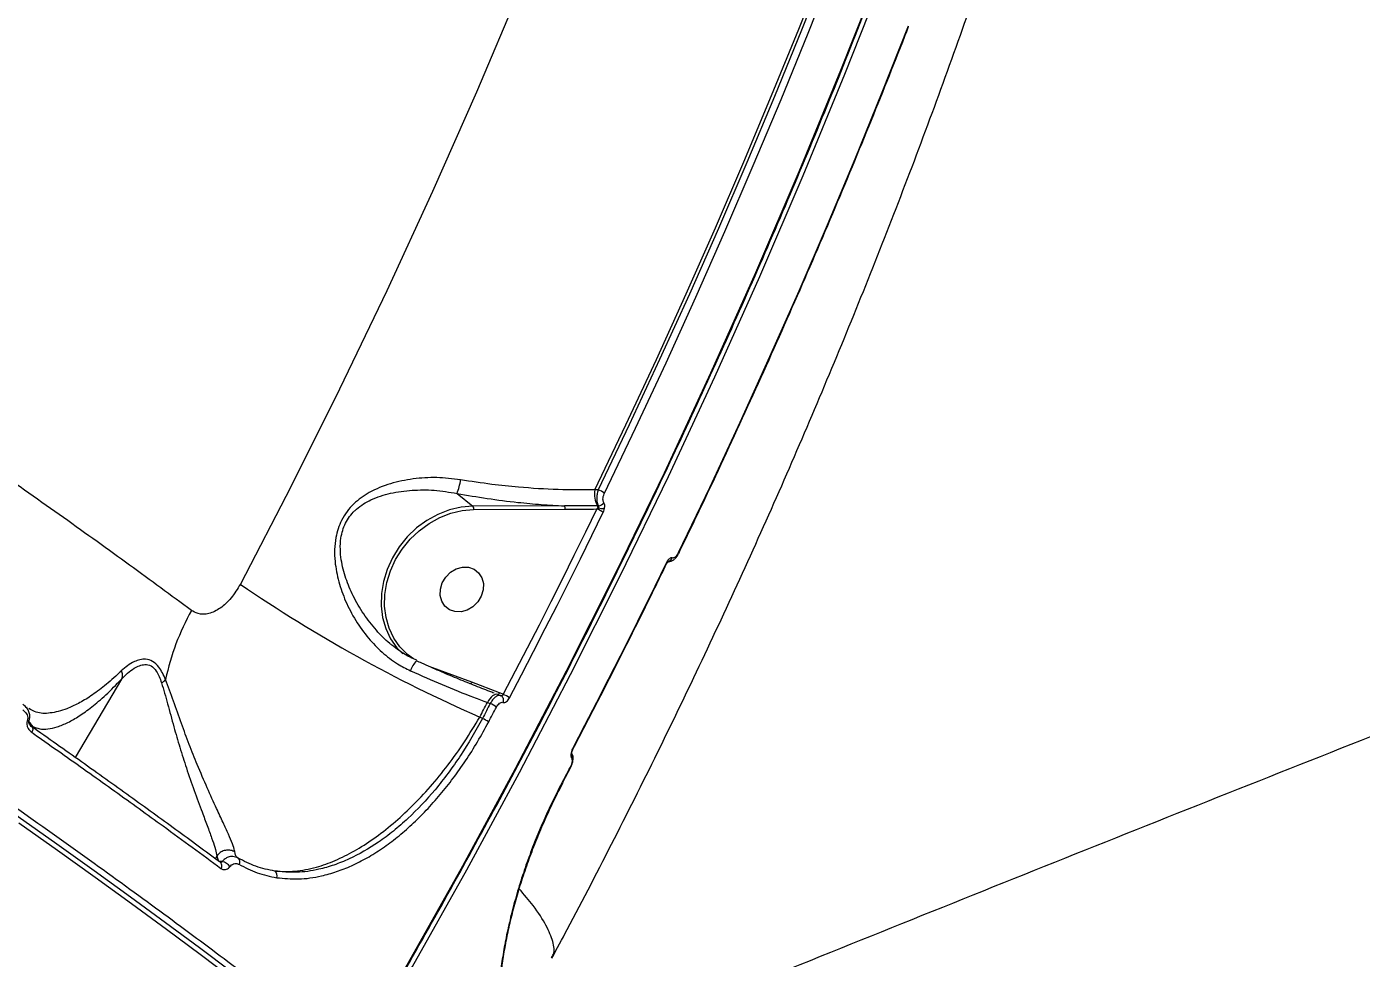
# Model space of a CAD drawing. Header units: millimetres. Extents: x -6879 to 7341, y -8047 to 7187.
# Drawn here: x 480.2 to 732.5, y 2463 to 2639.2 of the extents above; entities that cross this region are included whole.
import ezdxf

# ---------------------------------------------------------------- set-up
doc = ezdxf.new("R2010")
doc.units = ezdxf.units.MM
for name, color, linetype in [('DIKOM_ОБЪЕКТ', 7, 'Continuous'), ('DIKOM_РАЗМЕР_ЗОНА', 7, 'Continuous'), ('DIKOM_РАЗМЕР_ОБЪЕКТА', 7, 'Continuous')]:
    doc.layers.add(name, color=color, linetype=linetype)
doc.styles.add('style1', font='arial.ttf', dxfattribs={"width": 0.8})
doc.dimstyles.new('1-50', dxfattribs={"dimtxt": 300, "dimasz": 200, "dimexe": 100, "dimexo": 0, "dimgap": 100, "dimtad": 0, "dimdec": 0, "dimtxsty": 'style1', "dimcen": 0, "dimclrd": 7, "dimclre": 7, "dimadec": 1, "dimazin": 2, "dimtfac": 1, "dimtdec": 0, "dimtmove": 1, "dimatfit": 3, "dimfxl": 0, "dimlwd": 25, "dimlwe": 18, "dimarcsym": 0})

# ---------------------------------------------------------------- blocks, each defined once
blk = doc.blocks.new('*D19')
at = {"layer": 'Defpoints', "color": 0, "transparency": 16777216}
for p in [(5624.04, 6094.27), (-4435.35, 2864.29), (5624.04, -2640.11)]:
    blk.add_point(p, dxfattribs=at)
at = {"layer": 'DIKOM_РАЗМЕР_ОБЪЕКТА', "color": 7, "lineweight": 18, "transparency": 16777216}
for p, q in [((-4435.35, 2864.29), (-4435.35, 6194.27)), ((5624.04, -2640.11), (5624.04, 6194.27))]:
    blk.add_line(p, q, dxfattribs=at)
at = {"layer": 'DIKOM_РАЗМЕР_ОБЪЕКТА', "color": 7, "lineweight": 25, "transparency": 16777216}
for p, q in [((-4235.35, 6094.27), (2113.67, 6094.27)), ((5424.04, 6094.27), (3193.46, 6094.27))]:
    blk.add_line(p, q, dxfattribs=at)
at = {"layer": 'DIKOM_РАЗМЕР_ОБЪЕКТА', "color": 7, "transparency": 16777216}
for points in [[(-4235.35, 6127.6), (-4235.35, 6060.94), (-4435.35, 6094.27)], [(5424.04, 6127.6), (5424.04, 6060.94), (5624.04, 6094.27)]]:
    blk.add_solid(points, dxfattribs=at)
at = {"layer": 'DIKOM_РАЗМЕР_ОБЪЕКТА', "color": 0, "transparency": 16777216, "insert": (2653.56, 6094.27), "char_height": 300, "attachment_point": 5, "style": 'style1'}
blk.add_mtext('10100', dxfattribs=at)
blk = doc.blocks.new('*D17')
at = {"layer": 'Defpoints', "color": 0, "transparency": 16777216}
for p in [(-5935.35, 6990.27), (-5935.35, 998.27), (7340.79, -2830.86)]:
    blk.add_point(p, dxfattribs=at)
at = {"layer": 'DIKOM_РАЗМЕР_ЗОНА', "color": 7, "lineweight": 18, "transparency": 16777216}
for p, q in [((-5935.35, 998.27), (-5935.35, 7090.27)), ((7340.79, -2830.86), (7340.79, 7090.27))]:
    blk.add_line(p, q, dxfattribs=at)
at = {"layer": 'DIKOM_РАЗМЕР_ЗОНА', "color": 7, "lineweight": 25, "transparency": 16777216}
for p, q in [((-5735.35, 6990.27), (2016.67, 6990.27)), ((7140.79, 6990.27), (3096.46, 6990.27))]:
    blk.add_line(p, q, dxfattribs=at)
at = {"layer": 'DIKOM_РАЗМЕР_ЗОНА', "color": 7, "transparency": 16777216}
for points in [[(-5735.35, 7023.6), (-5735.35, 6956.94), (-5935.35, 6990.27)], [(7140.79, 7023.6), (7140.79, 6956.94), (7340.79, 6990.27)]]:
    blk.add_solid(points, dxfattribs=at)
at = {"layer": 'DIKOM_РАЗМЕР_ЗОНА', "color": 0, "transparency": 16777216, "insert": (2556.56, 6990.27), "char_height": 300, "attachment_point": 5, "style": 'style1'}
blk.add_mtext('13300', dxfattribs=at)

msp = doc.modelspace()

# ---------------------------------------------------------------- linework, layer by layer
at = {"layer": 'DIKOM_ОБЪЕКТ', "color": 7, "linetype": 'Continuous', "lineweight": 15}
for p, q in [((561.57, 2550.92), (564.57, 2548.5)), ((588.24, 2551.6), (587.61, 2551.6)), ((581.86, 2548.56), (564.57, 2548.5)), ((564.7, 2547.86), (582, 2547.92)), ((588.32, 2548.59), (588.12, 2548.59)), ((601.44, 2538.02), (601.56, 2538.02)), ((601.47, 2538.06), (601.57, 2538.06)), ((603.47, 2539.59), (603.47, 2539.59)), ((564.35, 2515.21), (556.28, 2518.23)), ((498.17, 2515.79), (489.42, 2501)), ((569.59, 2513.21), (564.35, 2515.21)), ((569.21, 2512.91), (569.84, 2512.67)), ((570.31, 2512.94), (569.59, 2513.21)), ((480.33, 2510.45), (480.25, 2510.49)), ((567.31, 2511.39), (567.85, 2511.19)), ((566.37, 2508.38), (565.87, 2508.64)), ((481.65, 2506.48), (481.38, 2506.87)), ((581.58, 2496.34), (583.06, 2499.15)), ((516.15, 2482.34), (515.87, 2481.87)), ((516.16, 2482.35), (516.15, 2482.34)), ((516.15, 2482.34), (516.49, 2481.37)), ((517.19, 2481.32), (516.49, 2481.37))]:
    msp.add_line(p, q, dxfattribs=at)
at = {"layer": 'DIKOM_ОБЪЕКТ', "color": 7, "linetype": 'Continuous', "lineweight": 15, "flags": 128}
for points in [[(660.58, 2976.79), (658.08, 2957.11), (655.25, 2937.43), (652.08, 2917.75), (648.58, 2898.08), (644.74, 2878.42), (640.58, 2858.77), (636.08, 2839.16), (631.25, 2819.57), (626.09, 2800.02), (620.61, 2780.52), (614.81, 2761.06), (608.68, 2741.67), (602.23, 2722.33), (595.46, 2703.07), (588.38, 2683.87), (580.98, 2664.76), (573.27, 2645.74), (565.25, 2626.81), (556.93, 2607.98), (548.3, 2589.25), (539.37, 2570.63), (530.14, 2552.14), (520.61, 2533.76)], [(587.61, 2551.6), (593.5, 2563.91), (599.26, 2576.27), (604.9, 2588.67), (610.4, 2601.12), (615.78, 2613.6), (621.02, 2626.13), (626.14, 2638.7), (631.12, 2651.31)], [(641.66, 2650.13), (634.07, 2630.87), (626.18, 2611.7), (617.99, 2592.62), (609.49, 2573.64), (600.69, 2554.76), (591.6, 2536), (582.22, 2517.35), (572.55, 2498.83), (562.58, 2480.43), (552.34, 2462.17), (541.81, 2444.04)], [(542.63, 2443.38), (553.16, 2461.51), (563.41, 2479.77), (573.37, 2498.17), (583.04, 2516.69), (592.42, 2535.34), (601.51, 2554.1), (610.31, 2572.98), (618.81, 2591.95), (627, 2611.03), (634.89, 2630.21), (642.48, 2649.47)], [(631.65, 2651.11), (626.68, 2638.53), (621.58, 2625.98), (616.34, 2613.48), (610.98, 2601.02), (605.49, 2588.6), (599.86, 2576.22), (594.12, 2563.89), (588.24, 2551.6)], [(589.44, 2550.98), (595.32, 2563.27), (601.07, 2575.61), (606.7, 2588), (612.19, 2600.43), (617.56, 2612.91), (622.8, 2625.42), (627.91, 2637.97), (632.89, 2650.56)], [(646.84, 2639.29), (641.86, 2626.7), (636.75, 2614.14), (631.51, 2601.63), (626.14, 2589.16), (620.65, 2576.73), (615.02, 2564.34), (609.27, 2552), (603.39, 2539.7)], [(564.57, 2548.5), (562.35, 2548.32), (560.13, 2547.8), (557.95, 2546.96), (555.87, 2545.82), (553.93, 2544.39), (552.17, 2542.71), (550.63, 2540.81), (549.35, 2538.75), (548.34, 2536.55), (547.65, 2534.28), (547.27, 2531.98), (547.22, 2529.69), (547.49, 2527.48), (548.09, 2525.39), (549, 2523.46), (550.2, 2521.74), (551.29, 2520.6)], [(553.31, 2519.65), (552.19, 2520.49), (550.77, 2521.92), (549.61, 2523.58), (548.73, 2525.45), (548.15, 2527.48), (547.88, 2529.63), (547.93, 2531.84), (548.29, 2534.07), (548.97, 2536.28), (549.94, 2538.4), (551.19, 2540.41), (552.68, 2542.25), (554.39, 2543.87), (556.27, 2545.26), (558.29, 2546.37), (560.4, 2547.19), (562.55, 2547.69), (564.7, 2547.86)], [(588, 2547.98), (585.84, 2543.58), (583.67, 2539.18), (581.49, 2534.79), (579.28, 2530.41), (577.06, 2526.03), (574.83, 2521.66), (572.58, 2517.3), (570.31, 2512.94)], [(571.49, 2512.28), (573.76, 2516.64), (576.02, 2521.01), (578.25, 2525.38), (580.47, 2529.76), (582.68, 2534.15), (584.87, 2538.54), (587.04, 2542.94), (589.19, 2547.35)], [(601.09, 2537.73), (598.94, 2533.33), (596.77, 2528.93), (594.58, 2524.53), (592.37, 2520.15), (590.15, 2515.76), (587.92, 2511.39), (585.66, 2507.02), (583.39, 2502.66)], [(601.18, 2537.62), (601.18, 2537.64), (601.15, 2537.68), (601.09, 2537.73)], [(563.74, 2536.95), (564.79, 2536.59), (565.65, 2535.92), (566.24, 2534.99), (566.54, 2533.88), (566.5, 2532.68), (566.13, 2531.49), (565.47, 2530.4), (564.56, 2529.5), (563.48, 2528.87), (562.32, 2528.55), (561.17, 2528.57), (560.12, 2528.93), (559.26, 2529.6), (558.67, 2530.53), (558.37, 2531.64), (558.41, 2532.84), (558.78, 2534.03), (559.44, 2535.12), (560.35, 2536.02), (561.43, 2536.66), (562.59, 2536.97), (563.74, 2536.95)], [(564.35, 2515.21), (564.31, 2515.13), (564.26, 2515.05), (564.2, 2514.99), (564.14, 2514.94), (564.09, 2514.91), (564.03, 2514.9), (563.98, 2514.91), (563.97, 2514.91)], [(569.21, 2512.91), (568.99, 2512.95), (568.75, 2512.92), (568.5, 2512.81), (568.24, 2512.64), (567.99, 2512.4), (567.74, 2512.11), (567.52, 2511.77), (567.31, 2511.39)], [(569.59, 2513.21), (569.55, 2513.13), (569.51, 2513.07), (569.46, 2513.01), (569.41, 2512.96), (569.36, 2512.93), (569.3, 2512.9), (569.26, 2512.9), (569.21, 2512.91)], [(565.87, 2508.64), (566.05, 2508.99), (566.23, 2509.33), (566.41, 2509.67), (566.59, 2510.02), (566.77, 2510.36), (566.95, 2510.7), (567.13, 2511.05), (567.31, 2511.39)], [(567.85, 2511.19), (567.66, 2510.84), (567.48, 2510.49), (567.29, 2510.14), (567.11, 2509.79), (566.92, 2509.44), (566.74, 2509.08), (566.55, 2508.73), (566.37, 2508.38)], [(567.55, 2507.72), (567.73, 2508.07), (567.92, 2508.42), (568.1, 2508.77), (568.29, 2509.13), (568.47, 2509.48), (568.66, 2509.83), (568.84, 2510.18), (569.03, 2510.53)], [(481.08, 2506.88), (481.19, 2506.81), (481.27, 2506.71), (481.33, 2506.58), (481.36, 2506.44), (481.36, 2506.28), (481.32, 2506.1), (481.27, 2505.93), (481.18, 2505.76)], [(583.48, 2502.55), (583.48, 2502.57), (583.45, 2502.61), (583.39, 2502.66)], [(577.42, 2409.72), (576.77, 2410.48), (574.49, 2413.04), (571.92, 2415.77), (569.05, 2418.66), (565.89, 2421.71), (562.45, 2424.92), (558.71, 2428.28), (554.7, 2431.8), (550.4, 2435.46), (545.83, 2439.27), (540.99, 2443.22), (535.88, 2447.31), (530.51, 2451.54), (524.88, 2455.9), (518.99, 2460.39), (512.86, 2465), (506.48, 2469.73), (499.86, 2474.58), (493.01, 2479.55), (485.94, 2484.62), (478.64, 2489.8), (471.12, 2495.07), (463.4, 2500.45)], [(582.98, 2499.26), (582.79, 2498.91), (582.61, 2498.55), (582.42, 2498.2), (582.24, 2497.85), (582.05, 2497.5), (581.87, 2497.15), (581.68, 2496.8), (581.5, 2496.44)], [(583.06, 2499.15), (583.06, 2499.16), (583.04, 2499.2), (582.98, 2499.26)], [(581.58, 2496.34), (581.58, 2496.35), (581.55, 2496.39), (581.5, 2496.44)], [(581.57, 2496.33), (581.57, 2496.33), (581.58, 2496.34)], [(478.74, 2488.66), (486.06, 2483.47), (493.15, 2478.38), (500.02, 2473.41), (506.65, 2468.54), (513.04, 2463.8), (519.19, 2459.17)]]:
    msp.add_lwpolyline(points, dxfattribs=at)
at = {"layer": 'DIKOM_ОБЪЕКТ', "color": 7, "linetype": 'Continuous', "lineweight": 15}
for centre, radius, start, end in [((551.29, 2554.98), 11.05, 338.4432, 352.2786), ((591.89, 2550.77), 4.36, 168.9854, 210.0894), ((586.28, 2546.41), 5.55, 55.3376, 69.3017), ((563.95, 2548.03), 0.776, 347.1153, 36.716), ((581.24, 2548.09), 0.776, 347.0919, 36.7394), ((586.01, 2542.76), 5.59, 55.2336, 69.1405), ((587.54, 2548.21), 0.689, 1.2339, 32.8593), ((589.18, 2551.08), 3.01, 251.5406, 275.0085), ((588.3, 2549.78), 1.19, 271.3524, 328.8952), ((601.14, 2538.24), 0.368, 321.7178, 16.7643), ((601.28, 2539.07), 1.03, 282.5575, 339.7086), ((603.33, 2539.57), 0.145, 8.7068, 64.8525), ((674.99, 2758.59), 272.73, 235.5237, 246.4136), ((553.88, 2505.49), 48.5, 151.2614, 167.7614), ((557.03, 2516.04), 4.47, 133.9569, 162.4918), ((504.01, 2517.92), 3.28, 301.5826, 318.9768), ((569.43, 2511.83), 0.937, 333.0083, 63.8163), ((567.81, 2507.07), 6.38, 54.7229, 66.9098), ((565.29, 2505.25), 6.47, 54.7375, 66.7336), ((481.64, 2511.29), 3.61, 248.8465, 254.0941), ((563.76, 2502.38), 6.54, 54.699, 66.5552), ((582.52, 2501.44), 0.822, 324.5083, 30.6507), ((516.3, 2480.53), 0.823, 322.0385, 55.3462), ((516.67, 2478.94), 2.44, 35.8733, 77.7369), ((519.62, 2481.29), 0.887, 326.3107, 52.5148), ((526.51, 2478.68), 1.05, 337.3727, 53.972)]:
    msp.add_arc(centre, radius, start, end, dxfattribs=at)
for points, knots in [([(541.92, 2443.93), (543.65, 2446.87), (548.67, 2455.41), (556.79, 2469.64), (566.21, 2486.65), (575.38, 2503.77), (584.3, 2521), (592.96, 2538.34), (601.38, 2555.77), (609.54, 2573.3), (617.44, 2590.93), (625.09, 2608.63), (632.47, 2626.42), (639.59, 2644.29), (646.44, 2662.23), (653.03, 2680.23), (659.35, 2698.3), (665.39, 2716.43), (671.17, 2734.61), (676.67, 2752.84), (681.9, 2771.11), (686.85, 2789.42), (691.52, 2807.77), (695.92, 2826.14), (700.03, 2844.54), (703.87, 2862.96), (707.42, 2881.4), (710.69, 2899.84), (713.67, 2918.29), (716.37, 2936.74), (718.79, 2955.19), (720.91, 2973.63), (722.76, 2992.05), (724.31, 3010.46), (725.53, 3027.94), (726.12, 3039.28), (726.39, 3044.5)], [0, 0, 0, 0, 0.015771, 0.045729, 0.075688, 0.105646, 0.135605, 0.165564, 0.195522, 0.225481, 0.255439, 0.285398, 0.315356, 0.345315, 0.375273, 0.405232, 0.43519, 0.465148, 0.495107, 0.525065, 0.555024, 0.584982, 0.61494, 0.644898, 0.674857, 0.704815, 0.734773, 0.764731, 0.794689, 0.824648, 0.854606, 0.884564, 0.914521, 0.944479, 0.974437, 1, 1, 1, 1]), ([(579.48, 2463.04), (580.45, 2464.85), (584.48, 2472.36), (591.36, 2485.67), (600.04, 2503), (608.43, 2520.46), (616.57, 2538.02), (624.42, 2555.69), (632, 2573.47), (639.31, 2591.34), (646.33, 2609.3), (653.08, 2627.35), (659.54, 2645.48), (665.71, 2663.69), (671.59, 2681.97), (677.19, 2700.32), (682.49, 2718.73), (687.51, 2737.19), (692.22, 2755.71), (696.65, 2774.28), (700.77, 2792.88), (704.6, 2811.52), (708.12, 2830.19), (711.35, 2848.89), (714.27, 2867.61), (716.52, 2883.45), (717.69, 2893.06), (718.09, 2896.42)], [0, 0, 0, 0, 0.013341, 0.055357, 0.097372, 0.139384, 0.181389, 0.22339, 0.265383, 0.30737, 0.349349, 0.39132, 0.433281, 0.475233, 0.517173, 0.559103, 0.601019, 0.642923, 0.684812, 0.726686, 0.768544, 0.810385, 0.852208, 0.894011, 0.935794, 0.977557, 1, 1, 1, 1]), ([(511.35, 2528.81), (507.51, 2531.64), (499.83, 2537.3), (487.28, 2546.3), (474.04, 2555.64), (460.08, 2565.3), (445.49, 2575.24), (430.32, 2585.43), (414.56, 2595.86), (398.26, 2606.5), (381.48, 2617.32), (364.3, 2628.26), (346.79, 2639.29), (329, 2650.37), (310.95, 2661.47), (292.69, 2672.59), (274.28, 2683.69), (255.79, 2694.7), (237.32, 2705.6), (218.92, 2716.33), (200.61, 2726.89), (182.43, 2737.26), (164.44, 2747.41), (146.73, 2757.28), (129.37, 2766.84), (112.42, 2776.06), (95.9, 2784.92), (79.84, 2793.4), (64.31, 2801.49), (49.36, 2809.14), (35.07, 2816.32), (22.5, 2822.51), (11.48, 2827.83), (5.17, 2830.8), (2.01, 2832.29)], [0, 0, 0, 0, 0.031556, 0.063213, 0.09492, 0.126627, 0.158283, 0.189839, 0.221397, 0.253054, 0.284762, 0.31647, 0.348127, 0.379685, 0.411265, 0.442944, 0.474674, 0.506404, 0.538084, 0.569664, 0.601295, 0.633026, 0.664806, 0.696588, 0.728318, 0.75995, 0.791659, 0.823468, 0.855327, 0.887186, 0.918995, 0.950705, 0.975353, 1, 1, 1, 1]), ([(541.81, 2444.04), (539.9, 2445.58), (534.73, 2449.72), (525.52, 2456.88), (513.99, 2465.61), (501.42, 2474.87), (487.86, 2484.65), (473.31, 2494.93), (458.09, 2505.49), (442.28, 2516.27), (425.95, 2527.23), (408.83, 2538.55), (390.96, 2550.21), (372.38, 2562.17), (353.5, 2574.17), (334.38, 2586.17), (315.11, 2598.13), (295.37, 2610.23), (275.21, 2622.45), (254.69, 2634.75), (234.51, 2646.7), (214.73, 2658.28), (195.41, 2669.47), (176, 2680.59), (156.56, 2691.6), (137.14, 2702.46), (117.92, 2713.07), (98.96, 2723.4), (80.32, 2733.42), (61.94, 2743.16), (43.9, 2752.56), (26.28, 2761.58), (9.45, 2770.03), (-6.54, 2777.9), (-21.67, 2785.17), (-36.19, 2791.97), (-50.02, 2798.25), (-63.08, 2803.97), (-74.43, 2808.75), (-81.06, 2811.39), (-84, 2812.55)], [0, 0, 0, 0, 0.015652, 0.042167, 0.068704, 0.09522, 0.122506, 0.149815, 0.177101, 0.203617, 0.230153, 0.256669, 0.283955, 0.311264, 0.33855, 0.365066, 0.391602, 0.418118, 0.445404, 0.472713, 0.499999, 0.52556, 0.55114, 0.576701, 0.60295, 0.629218, 0.655467, 0.681983, 0.708519, 0.735035, 0.762321, 0.78963, 0.816916, 0.843432, 0.869969, 0.896485, 0.923771, 0.951079, 0.978366, 1, 1, 1, 1]), ([(603.47, 2539.59), (604.94, 2542.65), (609.22, 2551.52), (616.09, 2566.28), (624.01, 2583.89), (631.67, 2601.59), (638.94, 2619.06), (643.96, 2631.6), (646.54, 2638.21), (646.91, 2639.17)], [0, 0, 0, 0, 0.093443, 0.270943, 0.448444, 0.625945, 0.803446, 0.971605, 1, 1, 1, 1]), ([(902.13, 2569.97), (881.2, 2561.99), (839.34, 2546.02), (777, 2521.78), (714.96, 2497.34), (653.25, 2472.69), (606.82, 2453.89), (581, 2443.33), (575.56, 2441.11)], [0, 0, 0, 0, 0.189862, 0.379739, 0.569626, 0.759512, 0.94938, 1, 1, 1, 1]), ([(562.24, 2553.5), (560.73, 2553.68), (557.71, 2554.05), (553.24, 2553.75), (548.94, 2552.88), (545.14, 2551.33), (542.42, 2549.42), (540.73, 2547.52), (539.44, 2545.46), (538.64, 2542.97), (538.38, 2540.31), (538.49, 2537.5), (539.13, 2534.2), (540.46, 2530.47), (542.34, 2526.87), (544.67, 2523.62), (547.34, 2520.86), (550.02, 2518.77), (551.94, 2517.8), (552.76, 2517.39)], [0, 0, 0, 0, 0.075909, 0.151905, 0.228635, 0.305188, 0.368859, 0.401618, 0.434331, 0.490459, 0.528236, 0.566084, 0.630878, 0.695772, 0.764522, 0.83323, 0.893682, 0.954063, 1, 1, 1, 1]), ([(587.61, 2551.6), (585.32, 2551.59), (580.66, 2551.56), (574.04, 2551.99), (567.84, 2552.63), (564.21, 2553.19), (562.24, 2553.5)], [0, 0, 0, 0, 0.284867, 0.577751, 0.771566, 1, 1, 1, 1]), ([(549.38, 2522.16), (549.2, 2522.29), (548.06, 2523.12), (546.19, 2525.13), (543.83, 2528.12), (541.92, 2531.43), (540.48, 2534.85), (539.71, 2537.83), (539.46, 2540.4), (539.57, 2542.76), (540.34, 2545.4), (541.64, 2547.1), (543.26, 2548.59), (545.47, 2549.94), (549.02, 2551.06), (553.04, 2551.6), (557.26, 2551.63), (560.12, 2551.16), (561.57, 2550.92)], [0, 0, 0, 0, 0.01287, 0.082211, 0.159438, 0.238246, 0.309713, 0.382637, 0.422544, 0.463404, 0.521131, 0.578153, 0.588455, 0.656522, 0.740571, 0.82742, 0.912629, 1, 1, 1, 1]), ([(561.57, 2550.92), (563.47, 2550.59), (567.29, 2549.93), (572.64, 2549.26), (577.53, 2548.8), (580.41, 2548.64), (581.86, 2548.56)], [0, 0, 0, 0, 0.2794459, 0.5634175, 0.7807126, 1, 1, 1, 1]), ([(588.24, 2551.6), (588.21, 2551.52), (588.1, 2551.17), (587.97, 2550.53), (587.95, 2549.74), (588.06, 2549.04), (588.24, 2548.74), (588.32, 2548.59)], [0, 0, 0, 0, 0.0749109, 0.3151763, 0.5451294, 0.7715509, 1, 1, 1, 1]), ([(589.32, 2549.16), (589.27, 2549.26), (589.17, 2549.44), (589.13, 2549.86), (589.2, 2550.33), (589.32, 2550.72), (589.41, 2550.93), (589.44, 2550.98)], [0, 0, 0, 0, 0.2249445, 0.4496077, 0.6803535, 0.9238336, 1, 1, 1, 1]), ([(588.12, 2548.59), (586.31, 2548.57), (584.23, 2548.55), (582.13, 2548.56), (581.86, 2548.56)], [0, 0, 0, 0, 0.870789, 1, 1, 1, 1]), ([(582, 2547.92), (582.27, 2547.92), (584.27, 2547.93), (586.27, 2547.96), (588, 2547.98)], [0, 0, 0, 0, 0.1343507, 1, 1, 1, 1]), ([(588.23, 2548.23), (588.18, 2548.17), (588.11, 2548.08), (588.02, 2548), (588, 2547.98)], [0, 0, 0, 0, 0.70561, 1, 1, 1, 1]), ([(588.32, 2548.59), (588.34, 2548.56), (588.35, 2548.53), (588.34, 2548.45), (588.32, 2548.36), (588.26, 2548.27), (588.23, 2548.23)], [0, 0, 0, 0, 0.262318, 0.321228, 0.671784, 1, 1, 1, 1]), ([(589.19, 2547.35), (589.23, 2547.42), (589.34, 2547.65), (589.4, 2547.9), (589.44, 2548.08)], [0, 0, 0, 0, 0.287958, 1, 1, 1, 1]), ([(589.44, 2548.08), (589.46, 2548.21), (589.5, 2548.49), (589.47, 2548.89), (589.37, 2549.07), (589.32, 2549.16)], [0, 0, 0, 0, 0.298729, 0.649135, 1, 1, 1, 1]), ([(601.49, 2538.35), (601.45, 2538.3), (601.3, 2538.12), (601.18, 2537.89), (601.09, 2537.73)], [0, 0, 0, 0, 0.287854, 1, 1, 1, 1]), ([(601.18, 2537.62), (601.2, 2537.66), (601.26, 2537.79), (601.36, 2537.93), (601.41, 2537.99), (601.43, 2538.01)], [0, 0, 0, 0, 0.292592, 0.796347, 1, 1, 1, 1]), ([(601.43, 2538.01), (601.44, 2538.03), (601.48, 2538.08), (601.52, 2538.11), (601.52, 2538.11), (601.52, 2538.11)], [0, 0, 0, 0, 0.234916, 0.712039, 1, 1, 1, 1]), ([(602.24, 2538.72), (602.17, 2538.73), (602.01, 2538.75), (601.74, 2538.61), (601.57, 2538.43), (601.49, 2538.35)], [0, 0, 0, 0, 0.350985, 0.701447, 1, 1, 1, 1]), ([(601.57, 2538.04), (601.65, 2538.04), (601.9, 2538.03), (602.32, 2538.21), (602.79, 2538.57), (603.19, 2539.05), (603.38, 2539.45), (603.45, 2539.6)], [0, 0, 0, 0, 0.097113, 0.296271, 0.530212, 0.819899, 1, 1, 1, 1]), ([(603.39, 2539.7), (603.3, 2539.54), (603.13, 2539.22), (602.81, 2538.88), (602.5, 2538.68), (602.33, 2538.71), (602.24, 2538.72)], [0, 0, 0, 0, 0.2566237, 0.5137035, 0.7612425, 1, 1, 1, 1]), ([(583.48, 2502.55), (585.05, 2505.57), (589.6, 2514.33), (595.5, 2526.02), (599.76, 2534.72), (601.18, 2537.62)], [0, 0, 0, 0, 0.259793, 0.753287, 1, 1, 1, 1]), ([(520.61, 2533.76), (520.06, 2532.86), (518.97, 2531.06), (516.85, 2529.12), (514.66, 2528.07), (512.74, 2528), (511.76, 2528.57), (511.35, 2528.81)], [0, 0, 0, 0, 0.21802, 0.433228, 0.643793, 0.851423, 1, 1, 1, 1]), ([(553.97, 2519.37), (553.54, 2519.55), (552.37, 2520.07), (550.82, 2521.01), (549.78, 2521.84), (549.38, 2522.17)], [0, 0, 0, 0, 0.263176, 0.714371, 1, 1, 1, 1]), ([(506.48, 2515.77), (506.09, 2516.6), (505.41, 2518.04), (504.05, 2519.28), (502.8, 2519.64), (501.63, 2519.52), (499.99, 2518.95), (498.9, 2518.04), (498.11, 2517.37)], [0, 0, 0, 0, 0.191459, 0.331233, 0.470475, 0.582362, 0.696918, 1, 1, 1, 1]), ([(498.17, 2515.8), (498.17, 2515.8), (498.9, 2516.63), (499.97, 2517.59), (501.52, 2518.39), (502.6, 2518.65), (503.75, 2518.44), (504.93, 2517.28), (505.43, 2515.93), (505.72, 2515.13)], [0, 0, 0, 0, 0.000311, 0.316886, 0.429472, 0.54445, 0.678327, 0.811385, 1, 1, 1, 1]), ([(568.56, 2513.17), (568.29, 2513.27), (567.04, 2513.74), (564.68, 2514.67), (561.51, 2515.96), (558.25, 2517.35), (555.71, 2518.46), (554.26, 2519.12), (553.93, 2519.28)], [0, 0, 0, 0, 0.060655, 0.277272, 0.495627, 0.715003, 0.934578, 1, 1, 1, 1]), ([(498.11, 2517.37), (498, 2517.27), (496.9, 2516.21), (494.91, 2514.47), (492.33, 2512.55), (489.96, 2511.15), (487.34, 2509.95), (484.62, 2509.27), (482.22, 2509.32), (481.09, 2510.01), (480.64, 2510.29)], [0, 0, 0, 0, 0.012836, 0.13042, 0.248568, 0.36702, 0.485029, 0.678125, 0.871734, 1, 1, 1, 1]), ([(481.38, 2506.87), (481.8, 2506.7), (482.64, 2506.35), (484.2, 2506.34), (485.98, 2506.72), (487.96, 2507.55), (490.13, 2508.78), (492.51, 2510.5), (495.14, 2512.7), (497.16, 2514.76), (498.17, 2515.79)], [0, 0, 0, 0, 0.12574, 0.251483, 0.379461, 0.507417, 0.62856, 0.749667, 0.874894, 1, 1, 1, 1]), ([(498.11, 2517.37), (498.12, 2517.34), (498.23, 2517.07), (498.35, 2516.5), (498.23, 2516.05), (498.17, 2515.8)], [0, 0, 0, 0, 0.070024, 0.500535, 1, 1, 1, 1]), ([(498.17, 2515.79), (498.17, 2515.79), (498.17, 2515.8), (498.17, 2515.8), (498.17, 2515.8), (498.17, 2515.8)], [0, 0, 0, 0, 0.457407, 0.835887, 1, 1, 1, 1]), ([(505.72, 2515.13), (506.1, 2513.81), (506.88, 2511.13), (507.98, 2506.96), (509.16, 2502.89), (510.45, 2498.83), (511.89, 2494.68), (513.24, 2491.02), (514.37, 2488.05), (515.21, 2485.78), (515.85, 2483.92), (516.1, 2482.88), (516.16, 2482.44), (516.16, 2482.35), (516.16, 2482.35)], [0, 0, 0, 0, 0.10586, 0.215337, 0.312787, 0.412027, 0.524815, 0.641345, 0.723708, 0.808207, 0.889378, 0.973498, 0.999988, 1, 1, 1, 1]), ([(519.58, 2483.14), (519.57, 2483.23), (519.51, 2483.61), (519.17, 2484.62), (518.4, 2486.42), (517.36, 2488.68), (516.01, 2491.58), (514.34, 2495.24), (512.57, 2499.37), (510.93, 2503.48), (509.43, 2507.52), (507.98, 2511.74), (506.98, 2514.41), (506.48, 2515.77)], [0, 0, 0, 0, 0.027593, 0.110605, 0.196838, 0.279566, 0.364722, 0.476129, 0.591942, 0.687659, 0.785455, 0.891079, 1, 1, 1, 1]), ([(552.76, 2517.39), (554.77, 2516.5), (558.84, 2514.71), (563.7, 2512.75), (566.44, 2511.72), (567.31, 2511.39)], [0, 0, 0, 0, 0.398483, 0.808517, 1, 1, 1, 1]), ([(569.84, 2512.67), (569.82, 2512.68), (569.66, 2512.73), (569.31, 2512.72), (568.78, 2512.43), (568.26, 2511.91), (567.99, 2511.43), (567.85, 2511.19)], [0, 0, 0, 0, 0.0371651, 0.2780205, 0.5187988, 0.7593718, 1, 1, 1, 1]), ([(570.31, 2512.94), (570.28, 2512.89), (570.21, 2512.8), (570.09, 2512.71), (569.97, 2512.66), (569.89, 2512.66), (569.85, 2512.67), (569.84, 2512.67)], [0, 0, 0, 0, 0.240271, 0.481409, 0.72248, 0.962965, 1, 1, 1, 1]), ([(480.65, 2507.81), (480.67, 2507.86), (480.76, 2508.09), (480.85, 2508.58), (480.79, 2509.29), (480.46, 2510.12), (479.97, 2510.72), (479.57, 2511.01), (479.47, 2511.08)], [0, 0, 0, 0, 0.039844, 0.186491, 0.371513, 0.585522, 0.894894, 1, 1, 1, 1]), ([(479.53, 2509.98), (479.78, 2509.77), (480.14, 2509.45), (480.4, 2508.84), (480.45, 2508.4), (480.4, 2508.09), (480.35, 2507.95), (480.34, 2507.92)], [0, 0, 0, 0, 0.4456286, 0.6623486, 0.8364905, 0.9657313, 1, 1, 1, 1]), ([(569.03, 2510.53), (569.11, 2510.67), (569.28, 2510.96), (569.61, 2511.27), (569.93, 2511.44), (570.15, 2511.44), (570.25, 2511.41), (570.26, 2511.41)], [0, 0, 0, 0, 0.240484, 0.481029, 0.721945, 0.962904, 1, 1, 1, 1]), ([(570.26, 2511.41), (570.28, 2511.4), (570.38, 2511.37), (570.59, 2511.37), (570.92, 2511.54), (571.24, 2511.85), (571.41, 2512.14), (571.49, 2512.28)], [0, 0, 0, 0, 0.037326, 0.278163, 0.519069, 0.759521, 1, 1, 1, 1]), ([(480.34, 2507.92), (480.33, 2507.89), (480.28, 2507.74), (480.23, 2507.42), (480.29, 2506.95), (480.55, 2506.31), (480.93, 2505.98), (481.18, 2505.76)], [0, 0, 0, 0, 0.034933, 0.162059, 0.336268, 0.55913, 1, 1, 1, 1]), ([(481.08, 2506.88), (480.98, 2506.99), (480.82, 2507.15), (480.68, 2507.42), (480.63, 2507.6), (480.63, 2507.72), (480.64, 2507.77), (480.65, 2507.8), (480.65, 2507.81)], [0, 0, 0, 0, 0.5066, 0.740277, 0.895209, 0.95347, 0.98105, 1, 1, 1, 1]), ([(481.38, 2506.87), (481.34, 2506.93), (481.13, 2507.19), (480.88, 2507.51), (480.69, 2507.77), (480.65, 2507.81)], [0, 0, 0, 0, 0.173501, 0.867461, 1, 1, 1, 1]), ([(527.13, 2479.53), (528.38, 2479.47), (530.89, 2479.35), (534.75, 2480.12), (538.53, 2481.45), (542.16, 2483.26), (545.83, 2485.59), (549.48, 2488.42), (553.06, 2491.72), (556.55, 2495.42), (559.87, 2499.52), (563.02, 2503.92), (564.92, 2507.07), (565.87, 2508.64)], [0, 0, 0, 0, 0.103373, 0.206746, 0.294607, 0.382732, 0.47059, 0.558745, 0.647181, 0.735338, 0.823467, 0.911872, 1, 1, 1, 1]), ([(566.37, 2508.38), (565.03, 2506), (563, 2502.4), (559.9, 2498.01), (556.65, 2493.89), (553.17, 2490.2), (549.55, 2487.05), (545.86, 2484.29), (542.08, 2482.13), (538.3, 2480.61), (534.98, 2479.68), (531.2, 2479.13), (528.49, 2479.39), (527.13, 2479.53)], [0, 0, 0, 0, 0.131218, 0.198785, 0.266354, 0.397568, 0.465161, 0.532747, 0.663482, 0.730819, 0.798156, 0.898249, 1, 1, 1, 1]), ([(527.48, 2478.27), (528.85, 2478.14), (531.61, 2477.87), (535.43, 2478.42), (538.79, 2479.36), (541.67, 2480.5), (544.57, 2481.98), (547.46, 2483.79), (550.28, 2485.89), (553.04, 2488.28), (555.76, 2490.97), (558.38, 2493.91), (560.86, 2497.05), (563.22, 2500.39), (565.48, 2503.94), (566.86, 2506.46), (567.55, 2507.72)], [0, 0, 0, 0, 0.100122, 0.201897, 0.267313, 0.332737, 0.400068, 0.467398, 0.533025, 0.598655, 0.666211, 0.733765, 0.79937, 0.864976, 0.932488, 1, 1, 1, 1]), ([(516.77, 2481.21), (514.02, 2483.24), (508.51, 2487.3), (499.75, 2493.64), (490.65, 2500.15), (484.27, 2504.63), (481.08, 2506.88)], [0, 0, 0, 0, 0.249315, 0.49863, 0.749314, 1, 1, 1, 1]), ([(481.18, 2505.76), (481.59, 2505.47), (483.66, 2504.02), (488.98, 2500.27), (496.92, 2494.62), (506.89, 2487.44), (513.35, 2482.68), (516.95, 2480.03)], [0, 0, 0, 0, 0.032167, 0.160833, 0.418393, 0.675956, 1, 1, 1, 1]), ([(583.39, 2502.66), (583.38, 2502.64), (583.29, 2502.47), (583.16, 2502.12), (583.06, 2501.65), (583.06, 2501.23), (583.15, 2501.05), (583.19, 2500.96)], [0, 0, 0, 0, 0.037212, 0.27787, 0.518565, 0.759139, 1, 1, 1, 1]), ([(583.27, 2501.77), (583.27, 2501.77), (583.27, 2501.77), (583.27, 2501.87), (583.28, 2502.01), (583.34, 2502.22), (583.41, 2502.41), (583.47, 2502.52), (583.48, 2502.55)], [0, 0, 0, 0, 0.132323, 0.293416, 0.472068, 0.672532, 0.906548, 1, 1, 1, 1]), ([(583.19, 2500.96), (583.23, 2500.87), (583.31, 2500.68), (583.31, 2500.27), (583.22, 2499.8), (583.08, 2499.45), (582.99, 2499.28), (582.98, 2499.26)], [0, 0, 0, 0, 0.240715, 0.481358, 0.722091, 0.962816, 1, 1, 1, 1]), ([(583.05, 2499.16), (583.15, 2499.36), (583.38, 2499.83), (583.53, 2500.6), (583.51, 2501.31), (583.3, 2501.69), (583.22, 2501.85)], [0, 0, 0, 0, 0.2215944, 0.5190874, 0.8006254, 1, 1, 1, 1]), ([(581.5, 2496.44), (580.52, 2494.51), (578.54, 2490.61), (576.29, 2485.26), (574.57, 2480.61), (573.28, 2476.68), (572.16, 2472.74), (571.22, 2468.87), (570.47, 2465.12), (569.9, 2461.48), (569.52, 2457.96), (569.34, 2454.61), (569.34, 2451.5), (569.52, 2448.6), (569.88, 2445.91), (570.27, 2444.32), (570.47, 2443.53)], [0, 0, 0, 0, 0.101305, 0.204325, 0.269549, 0.334772, 0.401878, 0.468985, 0.534397, 0.59981, 0.667131, 0.734456, 0.799893, 0.865333, 0.932666, 1, 1, 1, 1]), ([(570.66, 2444.31), (570.57, 2444.63), (570.28, 2445.63), (569.95, 2447.57), (569.67, 2450.08), (569.55, 2452.83), (569.59, 2455.76), (569.79, 2458.86), (570.15, 2462.1), (570.68, 2465.45), (571.37, 2468.88), (572.22, 2472.38), (573.23, 2475.95), (574.4, 2479.58), (575.72, 2483.26), (577.2, 2486.96), (578.82, 2490.64), (580.3, 2493.77), (581.28, 2495.62), (581.63, 2496.3)], [0, 0, 0, 0, 0.030286, 0.092662, 0.155305, 0.21809, 0.280809, 0.343302, 0.405449, 0.467181, 0.528405, 0.589102, 0.65012, 0.711841, 0.774193, 0.837068, 0.900317, 0.963766, 1, 1, 1, 1]), ([(519.58, 2483.14), (519.55, 2483.16), (519.43, 2483.23), (519.05, 2483.4), (518.4, 2483.54), (517.56, 2483.43), (516.74, 2483.06), (516.36, 2482.59), (516.16, 2482.35)], [0, 0, 0, 0, 0.03432, 0.106109, 0.322072, 0.538058, 0.754019, 1, 1, 1, 1]), ([(520.16, 2482), (519.84, 2482.13), (519.26, 2482.36), (518.38, 2482.21), (517.68, 2481.86), (517.36, 2481.5), (517.19, 2481.32)], [0, 0, 0, 0, 0.331242, 0.607806, 0.798307, 1, 1, 1, 1]), ([(520.16, 2482), (520.01, 2482.11), (519.72, 2482.33), (519.63, 2482.87), (519.58, 2483.14)], [0, 0, 0, 0, 0.497843, 1, 1, 1, 1]), ([(517.19, 2481.32), (517.17, 2481.3), (517.14, 2481.26), (517.08, 2481.2), (517, 2481.15), (516.95, 2481.14), (516.92, 2481.14)], [0, 0, 0, 0, 0.143143, 0.241651, 0.548788, 1, 1, 1, 1]), ([(516.95, 2480.03), (516.98, 2480.01), (517.16, 2479.88), (517.51, 2479.77), (517.97, 2479.84), (518.35, 2480.04), (518.55, 2480.26), (518.64, 2480.37)], [0, 0, 0, 0, 0.063899, 0.388638, 0.645539, 0.822329, 1, 1, 1, 1]), ([(518.64, 2480.37), (518.74, 2480.48), (518.95, 2480.7), (519.35, 2480.91), (519.85, 2481), (520.18, 2480.87), (520.35, 2480.8)], [0, 0, 0, 0, 0.184911, 0.368687, 0.650089, 1, 1, 1, 1]), ([(527.13, 2479.53), (525.92, 2479.77), (523.49, 2480.26), (521.27, 2481.42), (520.16, 2482)], [0, 0, 0, 0, 0.496484, 1, 1, 1, 1]), ([(520.35, 2480.8), (521.48, 2480.21), (523.75, 2479.03), (526.23, 2478.53), (527.48, 2478.27)], [0, 0, 0, 0, 0.496497, 1, 1, 1, 1]), ([(579.36, 2463.11), (579.52, 2463.33), (580.07, 2464.1), (579.81, 2466.12), (578.54, 2469.16), (576.42, 2472.5), (574.24, 2475.09), (573.32, 2476.18)], [0, 0, 0, 0, 0.101772, 0.342704, 0.583851, 0.824786, 1, 1, 1, 1])]:
    msp.add_open_spline(points, degree=3, knots=knots, dxfattribs=at)

# ---------------------------------------------------------------- dimensions: what is measured, and where the dimension line sits
at = {"layer": 'DIKOM_РАЗМЕР_ЗОНА'}
dim = msp.add_linear_dim(base=(-5935.35, 6990.27), p1=(7340.79, -2830.86), p2=(-5935.35, 998.27), text='13300', dimstyle='1-50', override={"dimscale": 1, "dimtix": 0, "dimtofl": 1, "dimtmove": 1, "dimatfit": 3}, dxfattribs=at)
dim.commit()
dim.dimension.update_dxf_attribs({"geometry": '*D17', "text_midpoint": (2556.56, 6990.27), "dimtype": 160})
at = {"layer": 'DIKOM_РАЗМЕР_ОБЪЕКТА'}
dim = msp.add_linear_dim(base=(5624.04, 6094.27), p1=(-4435.35, 2864.29), p2=(5624.04, -2640.11), text='10100', dimstyle='1-50', override={"dimscale": 1, "dimtix": 0, "dimtofl": 1, "dimtmove": 1, "dimatfit": 3}, dxfattribs=at)
dim.commit()
dim.dimension.update_dxf_attribs({"geometry": '*D19', "text_midpoint": (2653.56, 6094.27), "dimtype": 160})

doc.saveas('drawing.dxf')
